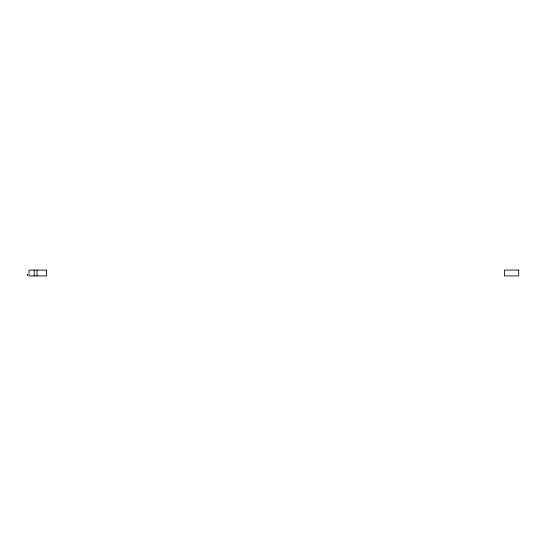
<?xml version="1.0" encoding="UTF-8"?>
<svg xmlns="http://www.w3.org/2000/svg" width="546" height="546" viewBox="0 0 546 546"><rect width="100%" height="100%" fill="white"/><g stroke="black" fill="none" stroke-linecap="round" stroke-linejoin="round"><path stroke-width="0.82" d="M37.046 270.086L37.046 275.914M34.18 270.086L34.18 275.914M27.3 275C27.75 276.29 27.696 273.805 27.314 274.925M46.547 270.086L29.034 270.086L29.034 275.914L46.547 275.914L46.547 270.086M518.7 270.086L504.402 270.086L504.402 275.914L518.7 275.914L518.7 270.086"/></g></svg>
